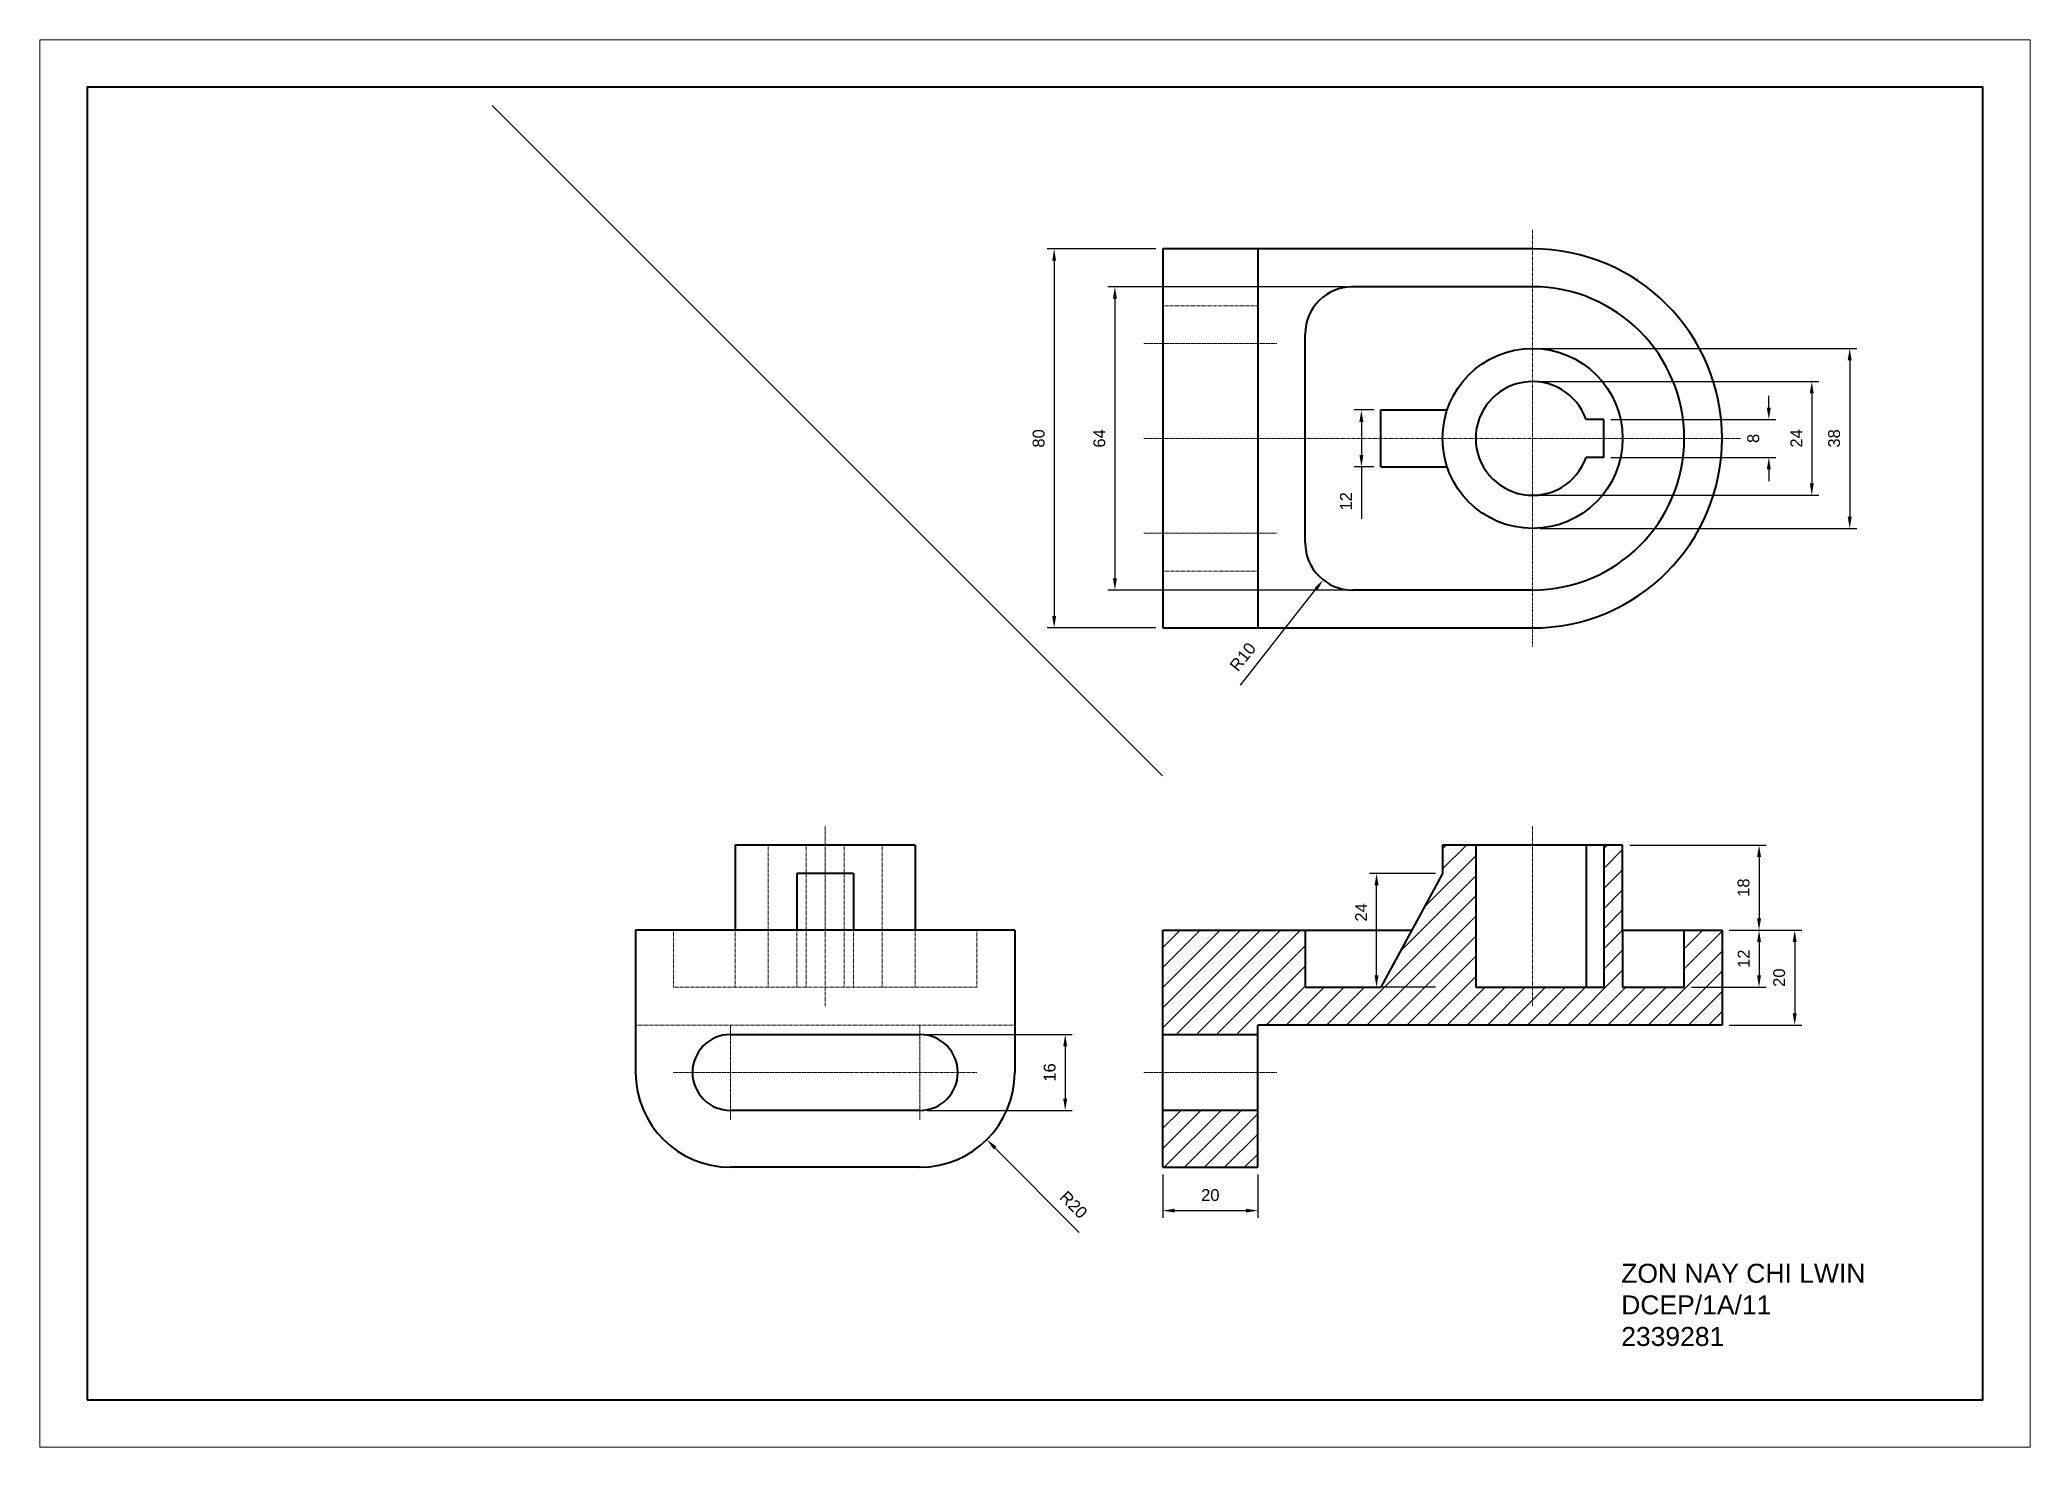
# Model space of a CAD drawing. Header units: inches. Extents: x 0 to 420, y 0 to 297.
import ezdxf

# ---------------------------------------------------------------- set-up
doc = ezdxf.new("R2010")
doc.units = ezdxf.units.IN
doc.header["$MEASUREMENT"] = 0
doc.linetypes.add('CENTER2', pattern=[1.125, 0.75, -0.125, 0.125, -0.125])
doc.linetypes.add('HIDDEN2', pattern=[0.1875, 0.125, -0.0625])
for name, color, linetype, lineweight in [('border', 6, 'Continuous', 40), ('centerline', 3, 'CENTER2', 15), ('constructionline', 5, 'Continuous', 5), ('dimension', 6, 'Continuous', 40), ('hiddenline', 4, 'HIDDEN2', 15), ('outline', 2, 'Continuous', 40)]:
    doc.layers.add(name, color=color, linetype=linetype, lineweight=lineweight)
doc.layers.add('hatch', color=1, linetype='Continuous')
doc.styles.get("Standard").update_dxf_attribs({"font": 'arial.ttf'})
doc.dimstyles.new('n1', dxfattribs={"dimtxt": 2.5, "dimasz": 2.5, "dimexe": 1.5, "dimexo": 1.5, "dimgap": 2, "dimtad": 3, "dimdec": 0, "dimzin": 0, "dimdsep": 46, "dimtxsty": 'Standard', "dimcen": 0, "dimadec": 0, "dimazin": 0, "dimtfac": 1, "dimtdec": 0, "dimtofl": 0, "dimtmove": 0, "dimatfit": 3, "dimfxl": 1, "dimtolj": 1, "dimtzin": 0, "dimarcsym": 0})

# ---------------------------------------------------------------- blocks, each defined once
blk = doc.blocks.new('*D1')
at = {"layer": 'Defpoints', "color": 0, "transparency": 16777216}
for p in [(277, 244.88), (226.86, 180.88), (277, 180.88)]:
    blk.add_point(p, dxfattribs=at)
at = {"layer": 'dimension', "color": 0, "lineweight": -2, "transparency": 16777216}
for p, q in [((275.5, 244.88), (225.36, 244.88)), ((226.86, 242.38), (226.86, 183.38)), ((275.5, 180.88), (225.36, 180.88))]:
    blk.add_line(p, q, dxfattribs=at)
at = {"layer": 'dimension', "color": 0, "transparency": 16777216}
for points in [[(226.44, 242.38), (227.28, 242.38), (226.86, 244.88)], [(226.44, 183.38), (227.28, 183.38), (226.86, 180.88)]]:
    blk.add_solid(points, dxfattribs=at)
at = {"layer": 'dimension', "color": 0, "transparency": 16777216, "insert": (223.58, 212.88), "char_height": 2.5, "attachment_point": 5, "rotation": 90}
blk.add_mtext('\\A1;64', dxfattribs=at)
blk = doc.blocks.new('*D2')
at = {"layer": 'Defpoints', "color": 0, "transparency": 16777216}
for p in [(237, 252.88), (214.05, 172.88), (237, 172.88)]:
    blk.add_point(p, dxfattribs=at)
at = {"layer": 'dimension', "color": 0, "lineweight": -2, "transparency": 16777216}
for p, q in [((235.5, 252.88), (212.55, 252.88)), ((214.05, 250.38), (214.05, 175.38)), ((235.5, 172.88), (212.55, 172.88))]:
    blk.add_line(p, q, dxfattribs=at)
at = {"layer": 'dimension', "color": 0, "transparency": 16777216}
for points in [[(213.63, 250.38), (214.46, 250.38), (214.05, 252.88)], [(213.63, 175.38), (214.46, 175.38), (214.05, 172.88)]]:
    blk.add_solid(points, dxfattribs=at)
at = {"layer": 'dimension', "color": 0, "transparency": 16777216, "insert": (210.77, 212.88), "char_height": 2.5, "attachment_point": 5, "rotation": 90}
blk.add_mtext('\\A1;80', dxfattribs=at)
blk = doc.blocks.new('*D8')
at = {"layer": 'Defpoints', "color": 0, "transparency": 16777216}
for p in [(283, 218.88), (278.88, 206.88), (283, 206.88)]:
    blk.add_point(p, dxfattribs=at)
at = {"layer": 'dimension', "color": 0, "lineweight": -2, "transparency": 16777216}
for p, q in [((281.5, 218.88), (277.38, 218.88)), ((278.88, 216.38), (278.88, 209.38)), ((281.5, 206.88), (277.38, 206.88)), ((278.88, 206.88), (278.88, 195.94))]:
    blk.add_line(p, q, dxfattribs=at)
at = {"layer": 'dimension', "color": 0, "transparency": 16777216}
for points in [[(278.46, 216.38), (279.29, 216.38), (278.88, 218.88)], [(278.46, 209.38), (279.29, 209.38), (278.88, 206.88)]]:
    blk.add_solid(points, dxfattribs=at)
at = {"layer": 'dimension', "color": 0, "transparency": 16777216, "insert": (275.62, 199.6), "char_height": 2.5, "attachment_point": 5, "rotation": 90}
blk.add_mtext('\\A1;12', dxfattribs=at)
blk = doc.blocks.new('*D9')
at = {"layer": 'Defpoints', "color": 0, "transparency": 16777216}
for p in [(330, 216.88), (330, 208.88), (364.85, 208.88)]:
    blk.add_point(p, dxfattribs=at)
at = {"layer": 'dimension', "color": 0, "lineweight": -2, "transparency": 16777216}
for p, q in [((364.85, 219.38), (364.85, 221.88)), ((331.5, 216.88), (366.35, 216.88)), ((331.5, 208.88), (366.35, 208.88)), ((364.85, 206.38), (364.85, 203.88))]:
    blk.add_line(p, q, dxfattribs=at)
at = {"layer": 'dimension', "color": 0, "transparency": 16777216}
for points in [[(364.43, 219.38), (365.26, 219.38), (364.85, 216.88)], [(364.43, 206.38), (365.26, 206.38), (364.85, 208.88)]]:
    blk.add_solid(points, dxfattribs=at)
at = {"layer": 'dimension', "color": 0, "transparency": 16777216, "insert": (361.57, 212.88), "char_height": 2.5, "attachment_point": 5, "rotation": 90}
blk.add_mtext('\\A1;8', dxfattribs=at)
blk = doc.blocks.new('*D10')
at = {"layer": 'Defpoints', "color": 0, "transparency": 16777216}
for p in [(315, 231.88), (315, 193.88), (381.91, 193.88)]:
    blk.add_point(p, dxfattribs=at)
at = {"layer": 'dimension', "color": 0, "lineweight": -2, "transparency": 16777216}
for p, q in [((316.5, 231.88), (383.41, 231.88)), ((381.91, 229.38), (381.91, 196.38)), ((316.5, 193.88), (383.41, 193.88))]:
    blk.add_line(p, q, dxfattribs=at)
at = {"layer": 'dimension', "color": 0, "transparency": 16777216}
for points in [[(381.49, 229.38), (382.33, 229.38), (381.91, 231.88)], [(381.49, 196.38), (382.33, 196.38), (381.91, 193.88)]]:
    blk.add_solid(points, dxfattribs=at)
at = {"layer": 'dimension', "color": 0, "transparency": 16777216, "insert": (378.63, 212.88), "char_height": 2.5, "attachment_point": 5, "rotation": 90}
blk.add_mtext('\\A1;38', dxfattribs=at)
blk = doc.blocks.new('*D12')
at = {"layer": 'Defpoints', "color": 0, "transparency": 16777216}
for p in [(315, 224.88), (315, 200.88), (373.91, 200.88)]:
    blk.add_point(p, dxfattribs=at)
at = {"layer": 'dimension', "color": 0, "lineweight": -2, "transparency": 16777216}
for p, q in [((316.5, 224.88), (375.41, 224.88)), ((373.91, 222.38), (373.91, 203.38)), ((316.5, 200.88), (375.41, 200.88))]:
    blk.add_line(p, q, dxfattribs=at)
at = {"layer": 'dimension', "color": 0, "transparency": 16777216}
for points in [[(373.49, 222.38), (374.33, 222.38), (373.91, 224.88)], [(373.49, 203.38), (374.33, 203.38), (373.91, 200.88)]]:
    blk.add_solid(points, dxfattribs=at)
at = {"layer": 'dimension', "color": 0, "transparency": 16777216, "insert": (370.66, 212.88), "char_height": 2.5, "attachment_point": 5, "rotation": 90}
blk.add_mtext('\\A1;24', dxfattribs=at)
blk = doc.blocks.new('*D13')
at = {"layer": 'Defpoints', "color": 0, "transparency": 16777216}
for p in [(277, 190.88), (270.81, 183.02)]:
    blk.add_point(p, dxfattribs=at)
at = {"layer": 'dimension', "color": 0, "lineweight": -2, "transparency": 16777216}
blk.add_line((253.35, 160.84), (269.26, 181.06), dxfattribs=at)
at = {"layer": 'dimension', "color": 0, "transparency": 16777216}
blk.add_solid([(268.94, 181.31), (269.59, 180.8), (270.81, 183.02)], dxfattribs=at)
at = {"layer": 'dimension', "color": 0, "transparency": 16777216, "insert": (253.85, 166.78), "char_height": 2.5, "attachment_point": 5, "rotation": 51.787}
blk.add_mtext('\\A1;R10', dxfattribs=at)
blk = doc.blocks.new('*D14')
at = {"layer": 'Defpoints', "color": 0, "transparency": 16777216}
for p in [(237, 59.08), (257, 59.08), (257, 49.92)]:
    blk.add_point(p, dxfattribs=at)
at = {"layer": 'dimension', "color": 0, "lineweight": -2, "transparency": 16777216}
for p, q in [((237, 57.58), (237, 48.42)), ((257, 57.58), (257, 48.42)), ((239.5, 49.92), (254.5, 49.92))]:
    blk.add_line(p, q, dxfattribs=at)
at = {"layer": 'dimension', "color": 0, "transparency": 16777216}
for points in [[(239.5, 50.34), (239.5, 49.51), (237, 49.92)], [(254.5, 50.34), (254.5, 49.51), (257, 49.92)]]:
    blk.add_solid(points, dxfattribs=at)
at = {"layer": 'dimension', "color": 0, "transparency": 16777216, "insert": (247, 53.2), "char_height": 2.5, "attachment_point": 5}
blk.add_mtext('\\A1;20', dxfattribs=at)
blk = doc.blocks.new('*D19')
at = {"layer": 'Defpoints', "color": 0, "transparency": 16777216}
for p in [(282.07, 121.08), (296, 121.08), (296, 97.08)]:
    blk.add_point(p, dxfattribs=at)
at = {"layer": 'dimension', "color": 0, "lineweight": -2, "transparency": 16777216}
for p, q in [((294.5, 121.08), (280.57, 121.08)), ((282.07, 99.58), (282.07, 118.58)), ((294.5, 97.08), (280.57, 97.08))]:
    blk.add_line(p, q, dxfattribs=at)
at = {"layer": 'dimension', "color": 0, "transparency": 16777216}
for points in [[(281.65, 118.58), (282.49, 118.58), (282.07, 121.08)], [(281.65, 99.58), (282.49, 99.58), (282.07, 97.08)]]:
    blk.add_solid(points, dxfattribs=at)
at = {"layer": 'dimension', "color": 0, "transparency": 16777216, "insert": (278.82, 112.85), "char_height": 2.5, "attachment_point": 5, "rotation": 90}
blk.add_mtext('\\A1;24', dxfattribs=at)
blk = doc.blocks.new('*D22')
at = {"layer": 'Defpoints', "color": 0, "transparency": 16777216}
for p in [(334, 127.08), (355, 109.08), (362.78, 109.08)]:
    blk.add_point(p, dxfattribs=at)
at = {"layer": 'dimension', "color": 0, "lineweight": -2, "transparency": 16777216}
for p, q in [((335.5, 127.08), (364.28, 127.08)), ((362.78, 124.58), (362.78, 111.58)), ((356.5, 109.08), (364.28, 109.08))]:
    blk.add_line(p, q, dxfattribs=at)
at = {"layer": 'dimension', "color": 0, "transparency": 16777216}
for points in [[(362.37, 124.58), (363.2, 124.58), (362.78, 127.08)], [(362.37, 111.58), (363.2, 111.58), (362.78, 109.08)]]:
    blk.add_solid(points, dxfattribs=at)
at = {"layer": 'dimension', "color": 0, "transparency": 16777216, "insert": (359.51, 118.08), "char_height": 2.5, "attachment_point": 5, "rotation": 90}
blk.add_mtext('\\A1;18', dxfattribs=at)
blk = doc.blocks.new('*D23')
at = {"layer": 'Defpoints', "color": 0, "transparency": 16777216}
for p in [(355, 109.08), (347, 97.08), (362.78, 97.08)]:
    blk.add_point(p, dxfattribs=at)
at = {"layer": 'dimension', "color": 0, "lineweight": -2, "transparency": 16777216}
for p, q in [((356.5, 109.08), (364.28, 109.08)), ((362.78, 106.58), (362.78, 99.58)), ((348.5, 97.08), (364.28, 97.08))]:
    blk.add_line(p, q, dxfattribs=at)
at = {"layer": 'dimension', "color": 0, "transparency": 16777216}
for points in [[(362.37, 106.58), (363.2, 106.58), (362.78, 109.08)], [(362.37, 99.58), (363.2, 99.58), (362.78, 97.08)]]:
    blk.add_solid(points, dxfattribs=at)
at = {"layer": 'dimension', "color": 0, "transparency": 16777216, "insert": (359.53, 103.08), "char_height": 2.5, "attachment_point": 5, "rotation": 90}
blk.add_mtext('\\A1;12', dxfattribs=at)
blk = doc.blocks.new('*D24')
at = {"layer": 'Defpoints', "color": 0, "transparency": 16777216}
for p in [(355, 109.08), (355, 89.08), (370.31, 89.08)]:
    blk.add_point(p, dxfattribs=at)
at = {"layer": 'dimension', "color": 0, "lineweight": -2, "transparency": 16777216}
for p, q in [((356.5, 109.08), (371.81, 109.08)), ((370.31, 106.58), (370.31, 91.58)), ((356.5, 89.08), (371.81, 89.08))]:
    blk.add_line(p, q, dxfattribs=at)
at = {"layer": 'dimension', "color": 0, "transparency": 16777216}
for points in [[(369.89, 106.58), (370.73, 106.58), (370.31, 109.08)], [(369.89, 91.58), (370.73, 91.58), (370.31, 89.08)]]:
    blk.add_solid(points, dxfattribs=at)
at = {"layer": 'dimension', "color": 0, "transparency": 16777216, "insert": (367.04, 99.08), "char_height": 2.5, "attachment_point": 5, "rotation": 90}
blk.add_mtext('\\A1;20', dxfattribs=at)
blk = doc.blocks.new('*D26')
at = {"layer": 'Defpoints', "color": 0, "transparency": 16777216}
for p in [(185.72, 79.08), (199.83, 64.9)]:
    blk.add_point(p, dxfattribs=at)
at = {"layer": 'dimension', "color": 0, "lineweight": -2, "transparency": 16777216}
blk.add_line((219.33, 45.31), (201.59, 63.13), dxfattribs=at)
at = {"layer": 'dimension', "color": 0, "transparency": 16777216}
blk.add_solid([(201.89, 63.43), (201.3, 62.84), (199.83, 64.9)], dxfattribs=at)
at = {"layer": 'dimension', "color": 0, "transparency": 16777216, "insert": (218.14, 51.16), "char_height": 2.5, "attachment_point": 5, "rotation": 314.8646}
blk.add_mtext('\\A1;R20', dxfattribs=at)
blk = doc.blocks.new('*D28')
at = {"layer": 'Defpoints', "color": 0, "transparency": 16777216}
for p in [(185.72, 87.08), (185.72, 71.08), (216.37, 71.08)]:
    blk.add_point(p, dxfattribs=at)
at = {"layer": 'dimension', "color": 0, "lineweight": -2, "transparency": 16777216}
for p, q in [((187.22, 87.08), (217.87, 87.08)), ((216.37, 84.58), (216.37, 73.58)), ((187.22, 71.08), (217.87, 71.08))]:
    blk.add_line(p, q, dxfattribs=at)
at = {"layer": 'dimension', "color": 0, "transparency": 16777216}
for points in [[(215.96, 84.58), (216.79, 84.58), (216.37, 87.08)], [(215.96, 73.58), (216.79, 73.58), (216.37, 71.08)]]:
    blk.add_solid(points, dxfattribs=at)
at = {"layer": 'dimension', "color": 0, "transparency": 16777216, "insert": (213.1, 79.08), "char_height": 2.5, "attachment_point": 5, "rotation": 90}
blk.add_mtext('\\A1;16', dxfattribs=at)

msp = doc.modelspace()

# ---------------------------------------------------------------- hatches: boundary and pattern name
at = {"layer": 'hatch'}
h = msp.add_hatch(dxfattribs=at)
h.set_pattern_fill('_USER', color=256, scale=3, angle=45, pattern_type=0)
h.set_pattern_definition([(45, (0, 0), (-2.12132, 2.12132), [])])
h.paths.add_polyline_path([(257, 71.08), (237, 71.08), (237, 59.08), (257, 59.08)])
h.paths.add_polyline_path([(267, 109.08), (237, 109.08), (237, 87.08), (257, 87.08), (257, 89.08), (355, 89.08), (355, 109.08), (347, 109.08), (347, 97.08), (267, 97.08)])
h.paths.add_polyline_path([(296, 109.08), (296, 121.08), (283, 97.08), (296, 97.08)])
h.paths.add_polyline_path([(303, 127.08), (296, 127.08), (296, 109.08), (296, 97.08), (303, 97.08)])
h.paths.add_polyline_path([(334, 109.08), (334, 127.08), (330, 127.08), (330, 97.08), (334, 97.08)])

# ---------------------------------------------------------------- linework, layer by layer
at = {"layer": 'border'}
msp.add_lwpolyline([(10, 10), (410, 10), (410, 287), (10, 287)], close=True, dxfattribs=at)
at = {"layer": 'centerline'}
for p, q in [((315, 256.88), (315, 168.88)), ((233, 232.88), (261, 232.88)), ((233, 212.88), (359, 212.88)), ((233, 192.88), (261, 192.88)), ((165.72, 93.08), (165.72, 131.08)), ((315, 93.08), (315, 131.08)), ((145.72, 69.08), (145.72, 89.08)), ((185.72, 69.08), (185.72, 89.08)), ((133.72, 79.08), (197.72, 79.08)), ((233, 79.08), (261, 79.08))]:
    msp.add_line(p, q, dxfattribs=at)
at = {"layer": 'constructionline'}
msp.add_line((236.88, 141.71), (95.46, 283.13), dxfattribs=at)
msp.add_lwpolyline([(0, 0), (420, 0), (420, 297), (0, 297)], close=True, dxfattribs=at)
at = {"layer": 'hiddenline'}
for p, q in [((236.86, 240.88), (257, 240.88)), ((237, 184.88), (257, 184.88)), ((153.72, 127.08), (153.72, 109.08)), ((161.72, 127.08), (161.72, 109.08)), ((169.72, 127.08), (169.72, 109.08)), ((177.72, 127.08), (177.72, 109.08)), ((133.72, 109.08), (133.72, 97.08)), ((146.72, 109.08), (146.72, 97.08)), ((153.72, 109.08), (153.72, 97.08)), ((159.72, 109.08), (159.72, 97.08)), ((161.72, 109.08), (161.72, 97.08)), ((169.72, 109.08), (169.72, 97.08)), ((171.72, 109.08), (171.72, 97.08)), ((177.72, 109.08), (177.72, 97.08)), ((184.72, 109.08), (184.72, 97.08)), ((197.72, 109.08), (197.72, 97.08)), ((197.72, 97.08), (133.72, 97.08)), ((205.72, 89.08), (125.72, 89.08))]:
    msp.add_line(p, q, dxfattribs=at)
at = {"layer": 'outline'}
for p, q in [((237, 252.88), (237, 172.88)), ((315, 252.88), (237, 252.88)), ((257, 252.88), (257, 172.88)), ((315, 244.88), (277, 244.88)), ((267, 190.88), (267, 234.88)), ((283, 206.88), (283, 218.88)), ((283, 218.88), (296.97, 218.88)), ((330, 216.88), (326.31, 216.88)), ((330, 208.88), (330, 216.88)), ((283, 206.88), (296.97, 206.88)), ((330, 208.88), (326.31, 208.88)), ((315, 180.88), (277, 180.88)), ((237, 172.88), (315, 172.88)), ((184.72, 127.08), (146.72, 127.08)), ((146.72, 127.08), (146.72, 109.08)), ((184.72, 127.08), (184.72, 109.08)), ((334, 127.08), (296, 127.08)), ((296, 127.08), (296, 121.08)), ((303, 127.08), (303, 97.08)), ((326.31, 127.08), (326.31, 97.08)), ((330, 127.08), (330, 97.08)), ((334, 109.08), (334, 127.08)), ((159.72, 121.08), (159.72, 109.08)), ((171.72, 121.08), (159.72, 121.08)), ((171.72, 121.08), (171.72, 109.08)), ((296, 121.08), (283, 97.08)), ((125.72, 109.08), (125.72, 79.08)), ((205.72, 109.08), (125.72, 109.08)), ((205.72, 109.08), (205.72, 79.08)), ((237, 59.08), (237, 109.08)), ((237, 109.08), (289.5, 109.08)), ((267, 109.08), (267, 97.08)), ((334, 109.08), (334, 97.08)), ((334, 109.08), (355, 109.08)), ((347, 97.08), (347, 109.08)), ((355, 109.08), (355, 89.08)), ((267, 97.08), (283, 97.08)), ((303, 97.08), (330, 97.08)), ((334, 97.08), (347, 97.08)), ((355, 89.08), (257, 89.08)), ((257, 59.08), (257, 89.08)), ((145.72, 87.08), (185.72, 87.08)), ((237, 87.08), (257, 87.08)), ((185.72, 71.08), (145.72, 71.08)), ((257, 71.08), (237, 71.08)), ((185.72, 59.08), (145.72, 59.08)), ((237, 59.08), (257, 59.08))]:
    msp.add_line(p, q, dxfattribs=at)
msp.add_circle((315, 212.88), 19, dxfattribs=at)
for centre, radius, start, end in [((315, 212.88), 40, 270, 90), ((277, 234.88), 10, 90, 180), ((315, 212.88), 32, 270, 90), ((315, 212.88), 12, 19.4712, 340.5288), ((277, 190.88), 10, 180, 270), ((145.72, 79.08), 8, 90, 270), ((185.72, 79.08), 8, 270, 90), ((145.72, 79.08), 20, 180, 270), ((185.72, 79.08), 20, 270, 360)]:
    msp.add_arc(centre, radius, start, end, dxfattribs=at)

# ---------------------------------------------------------------- texts
at = {"layer": 'border', "insert": (333.7, 38.7), "char_height": 4, "attachment_point": 1}
msp.add_mtext_dynamic_manual_height_columns('ZON NAY CHI LWIN\\PDCEP/1A/11\\P2339281', width=76.3044, gutter_width=20, heights=[0], dxfattribs=at)

# ---------------------------------------------------------------- dimensions: what is measured, and where the dimension line sits
at = {"layer": 'dimension'}
for base, p1, p2, picture, middle in [((214.05, 172.88), (237, 252.88), (237, 172.88), '*D2', (210.77, 212.88)), ((226.86, 180.88), (277, 244.88), (277, 180.88), '*D1', (223.58, 212.88)), ((381.91, 193.88), (315, 231.88), (315, 193.88), '*D10', (378.63, 212.88)), ((373.91, 200.88), (315, 224.88), (315, 200.88), '*D12', (370.66, 212.88)), ((362.78, 109.08), (334, 127.08), (355, 109.08), '*D22', (359.51, 118.08)), ((216.37, 71.08), (185.72, 87.08), (185.72, 71.08), '*D28', (213.1, 79.08))]:
    dim = msp.add_linear_dim(base=base, p1=p1, p2=p2, angle=90, dimstyle='n1', dxfattribs=at)
    dim.commit()
    dim.dimension.update_dxf_attribs({"geometry": picture, "text_midpoint": middle})
for base, p1, p2, picture, middle in [((278.88, 206.88), (283, 218.88), (283, 206.88), '*D8', (278.88, 199.6)), ((364.85, 208.88), (330, 216.88), (330, 208.88), '*D9', (364.85, 212.88)), ((282.07, 121.08), (296, 97.08), (296, 121.08), '*D19', (282.07, 112.85))]:
    dim = msp.add_linear_dim(base=base, p1=p1, p2=p2, angle=90, dimstyle='n1', dxfattribs=at)
    dim.commit()
    dim.dimension.update_dxf_attribs({"geometry": picture, "text_midpoint": middle, "dimtype": 160})
for center, mpoint, picture, middle in [((277, 190.88), (270.81, 183.02), '*D13', (256.43, 164.75)), ((185.72, 79.08), (199.83, 64.9), '*D26', (215.81, 48.85))]:
    dim = msp.add_radius_dim(center=center, mpoint=mpoint, dimstyle='n1', dxfattribs=at)
    dim.commit()
    dim.dimension.update_dxf_attribs({"geometry": picture, "text_midpoint": middle, "dimtype": 164})
for base, p2, picture, middle in [((362.78, 97.08), (347, 97.08), '*D23', (359.53, 103.08)), ((370.31, 89.08), (355, 89.08), '*D24', (367.04, 99.08))]:
    dim = msp.add_linear_dim(base=base, p1=(355, 109.08), p2=p2, angle=90, dimstyle='n1', override={"dimtmove": 1}, dxfattribs=at)
    dim.commit()
    dim.dimension.update_dxf_attribs({"geometry": picture, "text_midpoint": middle})
dim = msp.add_linear_dim(base=(257, 49.92), p1=(237, 59.08), p2=(257, 59.08), dimstyle='n1', dxfattribs=at)
dim.commit()
dim.dimension.update_dxf_attribs({"geometry": '*D14', "text_midpoint": (247, 53.2)})

doc.saveas('drawing.dxf')
